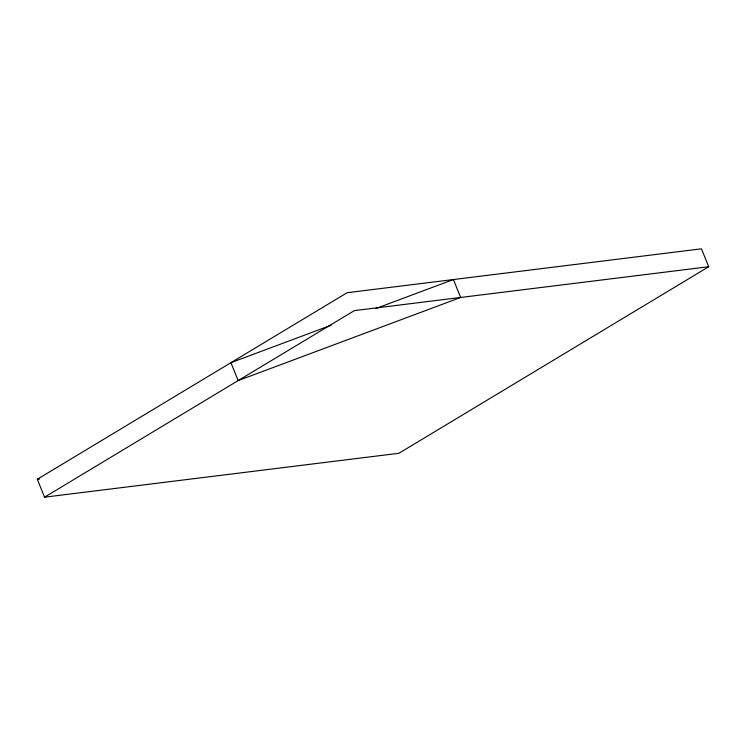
<?xml version="1.0" encoding="UTF-8"?>
<svg xmlns="http://www.w3.org/2000/svg" width="746" height="746" viewBox="0 0 746 746"><rect width="100%" height="100%" fill="white"/><g stroke="black" fill="none" stroke-linecap="round" stroke-linejoin="round"><path stroke-width="1.12" d="M37.3 479.268L347.086 292.721L701.464 248.819L708.7 266.732L398.914 453.279L44.536 497.181L37.3 479.268L39.613 478.979M44.536 497.181L354.331 310.634L708.7 266.732M331.252 325.181L230.915 362.677L238.161 380.591L460.636 297.467L453.4 279.545L375.965 308.48"/></g></svg>
